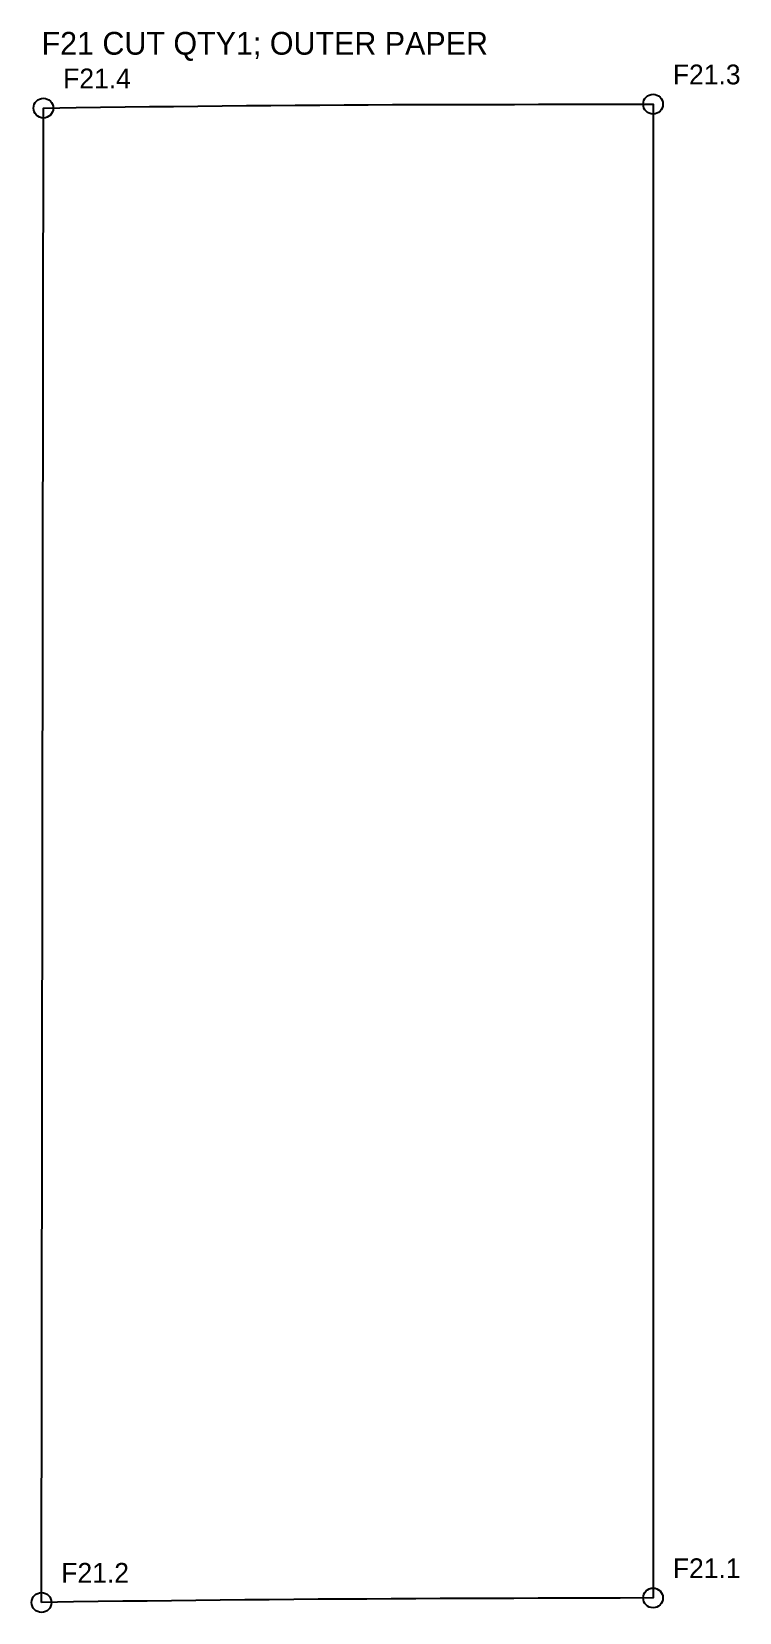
# Model space of a CAD drawing. Header units: millimetres. Extents: x 4 to 76, y 4 to 164.
import ezdxf

# ---------------------------------------------------------------- set-up
doc = ezdxf.new("R2010")
doc.units = ezdxf.units.MM
for name, color, linetype in [('CUT', 7, 'Continuous'), ('LABEL', 3, 'Continuous'), ('REFERENCE', 5, 'Continuous')]:
    doc.layers.add(name, color=color, linetype=linetype)

msp = doc.modelspace()

# ---------------------------------------------------------------- linework, layer by layer
at = {"layer": 'CUT'}
msp.add_lwpolyline([(5, 5), (5.19, 156.05), (6.84, 156.08), (8.49, 156.1), (10.97, 156.14), (13.44, 156.17), (15.9, 156.2), (18.35, 156.23), (20.8, 156.26), (23.25, 156.28), (25.7, 156.3), (28.17, 156.32), (30.64, 156.34), (33.11, 156.36), (35.57, 156.37), (38.01, 156.39), (40.46, 156.4), (42.91, 156.41), (45.37, 156.42), (47.85, 156.42), (50.32, 156.43), (52.78, 156.43), (55.23, 156.44), (57.68, 156.44), (60.23, 156.44), (63.5, 156.44), (66.8, 156.45), (66.8, 5.46), (63.49, 5.45), (60.2, 5.44), (57.64, 5.43), (55.18, 5.43), (52.72, 5.42), (50.25, 5.41), (47.77, 5.4), (45.28, 5.39), (42.81, 5.38), (40.35, 5.37), (37.89, 5.35), (35.43, 5.34), (32.97, 5.32), (30.49, 5.3), (28, 5.28), (25.53, 5.26), (23.06, 5.24), (20.6, 5.21), (18.15, 5.18), (15.68, 5.15), (13.21, 5.12), (10.73, 5.09), (8.24, 5.05), (6.62, 5.03)], close=True, dxfattribs=at)
at = {"layer": 'REFERENCE'}
for centre in [(5.19, 156.05), (66.8, 156.45), (66.8, 5.46), (5, 5)]:
    msp.add_circle(centre, 1, dxfattribs=at)

# ---------------------------------------------------------------- texts
at = {"layer": 'LABEL'}
msp.add_text('F21 CUT QTY1; OUTER PAPER', height=2.3, dxfattribs=at).set_placement((5, 161.45))
at = {"layer": 'REFERENCE'}
for s, p in [('F21.4', (7.19, 158.05)), ('F21.3', (68.8, 158.45)), ('F21.2', (7, 7)), ('F21.1', (68.8, 7.46))]:
    msp.add_text(s, height=2, dxfattribs=at).set_placement(p)

doc.saveas('drawing.dxf')
